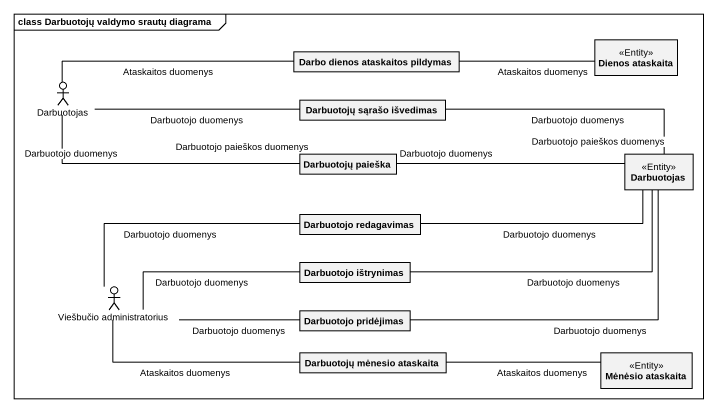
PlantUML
@startuml
mainframe class Darbuotojų valdymo srautų diagrama
allowmixing
hide circle
hide empty members
class "Darbo dienos ataskaitos pildymas" as Darbo_dienos_ataskaitos
class "Dienos ataskaita" as Dienos_ataskaita <<Entity>>
actor Darbuotojas
class "Darbuotojų sąrašo išvedimas" as Darbuotojų_sąrašo_išvedimas
class "Darbuotojų paieška" as Darbuotojų_paieška
class "Darbuotojas" as Darbuotojas_2 <<Entity>>
class "Darbuotojo redagavimas" as Darbuotojo_redagavimas
class "Darbuotojo ištrynimas" as Darbuotojo_ištrynimas
actor "Viešbučio administratorius" as Viešbučio_administratorius
class "Darbuotojo pridėjimas" as Darbuotojo_pridėjimas
class "Darbuotojų mėnesio ataskaita" as Darbuotojų_mėnesio_ataskaita
class "Mėnėsio ataskaita" as Mėnėsio_ataskaita <<Entity>>
Darbo_dienos_ataskaitos -right- Dienos_ataskaita : Ataskaitos duomenys
Darbuotojas -right- Darbo_dienos_ataskaitos : Ataskaitos duomenys
Darbuotojas -right- Darbuotojų_sąrašo_išvedimas : Darbuotojo duomenys
Darbuotojas -right- Darbuotojų_paieška : Darbuotojo paieškos duomenys\nDarbuotojo duomenys
Darbuotojų_sąrašo_išvedimas -right- Darbuotojas_2 : Darbuotojo duomenys
Darbuotojų_paieška -right- Darbuotojas_2 : Darbuotojo duomenys\nDarbuotojo paieškos duomenys
Darbuotojo_redagavimas -right- Darbuotojas_2 : Darbuotojo duomenys
Darbuotojo_ištrynimas -right- Darbuotojas_2 : Darbuotojo duomenys
Viešbučio_administratorius -right- Darbuotojo_redagavimas : Darbuotojo duomenys
Viešbučio_administratorius -right- Darbuotojo_ištrynimas : Darbuotojo duomenys
Viešbučio_administratorius -right- Darbuotojo_pridėjimas : Darbuotojo duomenys
Viešbučio_administratorius -right- Darbuotojų_mėnesio_ataskaita : Ataskaitos duomenys
Darbuotojo_pridėjimas -right- Darbuotojas_2 : Darbuotojo duomenys
Darbuotojų_mėnesio_ataskaita -right- Mėnėsio_ataskaita : Ataskaitos duomenys
@enduml
